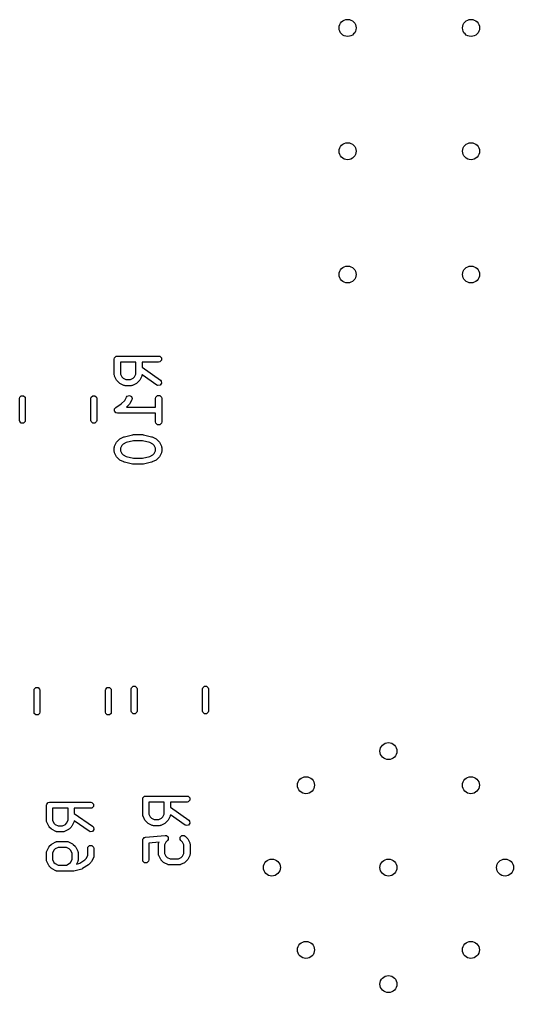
# Model space of a CAD drawing. Extents: x 0.3 to 2.1, y 0.19 to 2.1.
# Drawn here: x 1.701 to 2.101, y 0.299 to 1.088 of the extents above; entities that cross this region are included whole.
import ezdxf

# ---------------------------------------------------------------- set-up
doc = ezdxf.new("R2010")
doc.units = 0
doc.header["$MEASUREMENT"] = 0
doc.layers.add('BLACK', color=7, linetype='CONTINUOUS')

msp = doc.modelspace()

# ---------------------------------------------------------------- linework, layer by layer
at = {"layer": 'BLACK', "linetype": 'CONTINUOUS'}
for p, q in [((1.77784, 0.81249), (1.77803, 0.81344)), ((1.77803, 0.81344), (1.77936, 0.81477)), ((1.77936, 0.81477), (1.7803, 0.81495)), ((1.7803, 0.81495), (1.81377, 0.81495)), ((1.81377, 0.81495), (1.81471, 0.81477)), ((1.81471, 0.81477), (1.81604, 0.81344)), ((1.81604, 0.81344), (1.81604, 0.81155)), ((1.77784, 0.79975), (1.77784, 0.81249)), ((1.79537, 0.81003), (1.78276, 0.81003)), ((1.78276, 0.81003), (1.78276, 0.80033)), ((1.79537, 0.80033), (1.79537, 0.81003)), ((1.81377, 0.81003), (1.80029, 0.81003)), ((1.80029, 0.81003), (1.80029, 0.80581)), ((1.80029, 0.80581), (1.81518, 0.79539)), ((1.81471, 0.81022), (1.81377, 0.81003)), ((1.81604, 0.81155), (1.81471, 0.81022)), ((1.77787, 0.79962), (1.77784, 0.79975)), ((1.77785, 0.79957), (1.77787, 0.79962)), ((1.77795, 0.79919), (1.77785, 0.79957)), ((1.77803, 0.7988), (1.77795, 0.79919)), ((1.77807, 0.79876), (1.77803, 0.7988)), ((1.7781, 0.79864), (1.77807, 0.79876)), ((1.7797, 0.79546), (1.7781, 0.79864)), ((1.78276, 0.80033), (1.78392, 0.79802)), ((1.78392, 0.79802), (1.78495, 0.79699)), ((1.79319, 0.79699), (1.79422, 0.79802)), ((1.79422, 0.79802), (1.79537, 0.80033)), ((1.80003, 0.79864), (1.79844, 0.79546)), ((1.80007, 0.79876), (1.80003, 0.79864)), ((1.80011, 0.7988), (1.80007, 0.79876)), ((1.80018, 0.79919), (1.80011, 0.7988)), ((1.80029, 0.79957), (1.80018, 0.79919)), ((1.80029, 0.79975), (1.80027, 0.79962)), ((1.80027, 0.79962), (1.80029, 0.79957)), ((1.81236, 0.79136), (1.80029, 0.7998)), ((1.80029, 0.7998), (1.80029, 0.79975)), ((1.77994, 0.79515), (1.7797, 0.79546)), ((1.78016, 0.79482), (1.77994, 0.79515)), ((1.78175, 0.79322), (1.78016, 0.79482)), ((1.78208, 0.79301), (1.78175, 0.79322)), ((1.78239, 0.79276), (1.78208, 0.79301)), ((1.78558, 0.79117), (1.78239, 0.79276)), ((1.78495, 0.79699), (1.78726, 0.79583)), ((1.7857, 0.79114), (1.78558, 0.79117)), ((1.78574, 0.7911), (1.7857, 0.79114)), ((1.78612, 0.79102), (1.78574, 0.7911)), ((1.7865, 0.79092), (1.78612, 0.79102)), ((1.78656, 0.79093), (1.7865, 0.79092)), ((1.78668, 0.79091), (1.78656, 0.79093)), ((1.79146, 0.79091), (1.78668, 0.79091)), ((1.78726, 0.79583), (1.79088, 0.79583)), ((1.79088, 0.79583), (1.79319, 0.79699)), ((1.79158, 0.79093), (1.79146, 0.79091)), ((1.79163, 0.79092), (1.79158, 0.79093)), ((1.79201, 0.79102), (1.79163, 0.79092)), ((1.7924, 0.7911), (1.79201, 0.79102)), ((1.79244, 0.79114), (1.7924, 0.7911)), ((1.79256, 0.79117), (1.79244, 0.79114)), ((1.79575, 0.79276), (1.79256, 0.79117)), ((1.79606, 0.79301), (1.79575, 0.79276)), ((1.79639, 0.79322), (1.79606, 0.79301)), ((1.79798, 0.79482), (1.79639, 0.79322)), ((1.7982, 0.79515), (1.79798, 0.79482)), ((1.79844, 0.79546), (1.7982, 0.79515)), ((1.81324, 0.79097), (1.81236, 0.79136)), ((1.81509, 0.7913), (1.81324, 0.79097)), ((1.81617, 0.79284), (1.81509, 0.7913)), ((1.81518, 0.79539), (1.81584, 0.79469)), ((1.81584, 0.79469), (1.81617, 0.79284)), ((1.70098, 0.78059), (1.70116, 0.7815)), ((1.70116, 0.7815), (1.70244, 0.78278)), ((1.70244, 0.78278), (1.70425, 0.78278)), ((1.70425, 0.78278), (1.70553, 0.7815)), ((1.70553, 0.7815), (1.70571, 0.78059)), ((1.75886, 0.78059), (1.75904, 0.7815)), ((1.75904, 0.7815), (1.76032, 0.78278)), ((1.76032, 0.78278), (1.76212, 0.78278)), ((1.76212, 0.78278), (1.7634, 0.7815)), ((1.7634, 0.7815), (1.76358, 0.78059)), ((1.78625, 0.77889), (1.78766, 0.78172)), ((1.78766, 0.78172), (1.78825, 0.78248)), ((1.78825, 0.78248), (1.79004, 0.78308)), ((1.79004, 0.78308), (1.79172, 0.78224)), ((1.79172, 0.78224), (1.79232, 0.78045)), ((1.81131, 0.78062), (1.8115, 0.78156)), ((1.8115, 0.78156), (1.81283, 0.7829)), ((1.81283, 0.7829), (1.81471, 0.7829)), ((1.81471, 0.7829), (1.81604, 0.78156)), ((1.81604, 0.78156), (1.81623, 0.78062)), ((1.70098, 0.76271), (1.70098, 0.78059)), ((1.70571, 0.78059), (1.70571, 0.76271)), ((1.75886, 0.76271), (1.75886, 0.78059)), ((1.76358, 0.78059), (1.76358, 0.76271)), ((1.77894, 0.77311), (1.78352, 0.77616)), ((1.78352, 0.77616), (1.78625, 0.77889)), ((1.79001, 0.7757), (1.78784, 0.77352)), ((1.79023, 0.77602), (1.79001, 0.7757)), ((1.79047, 0.77634), (1.79023, 0.77602)), ((1.79207, 0.77952), (1.79047, 0.77634)), ((1.79232, 0.78045), (1.79207, 0.77952)), ((1.81131, 0.77352), (1.81131, 0.78062)), ((1.81623, 0.78062), (1.81623, 0.7615)), ((1.77789, 0.77058), (1.77803, 0.77129)), ((1.77803, 0.77037), (1.77789, 0.77058)), ((1.77803, 0.772), (1.77821, 0.77218)), ((1.77803, 0.77129), (1.77803, 0.772)), ((1.77803, 0.77012), (1.77803, 0.77037)), ((1.77854, 0.76961), (1.77803, 0.77012)), ((1.77821, 0.77218), (1.77826, 0.77243)), ((1.77826, 0.77243), (1.77894, 0.77311)), ((1.77894, 0.76902), (1.77854, 0.76961)), ((1.77918, 0.76897), (1.77894, 0.76902)), ((1.77936, 0.76879), (1.77918, 0.76897)), ((1.7803, 0.7686), (1.77936, 0.76879)), ((1.81131, 0.7686), (1.7803, 0.7686)), ((1.78784, 0.77352), (1.81131, 0.77352)), ((1.81131, 0.7615), (1.81131, 0.7686)), ((1.70116, 0.76181), (1.70098, 0.76271)), ((1.70244, 0.76053), (1.70116, 0.76181)), ((1.70425, 0.76053), (1.70244, 0.76053)), ((1.70553, 0.76181), (1.70425, 0.76053)), ((1.70571, 0.76271), (1.70553, 0.76181)), ((1.75904, 0.76181), (1.75886, 0.76271)), ((1.76032, 0.76053), (1.75904, 0.76181)), ((1.76212, 0.76053), (1.76032, 0.76053)), ((1.7634, 0.76181), (1.76212, 0.76053)), ((1.76358, 0.76271), (1.7634, 0.76181)), ((1.8115, 0.76056), (1.81131, 0.7615)), ((1.81283, 0.75923), (1.8115, 0.76056)), ((1.81471, 0.75923), (1.81283, 0.75923)), ((1.81604, 0.76056), (1.81471, 0.75923)), ((1.81623, 0.7615), (1.81604, 0.76056)), ((1.78608, 0.74955), (1.79246, 0.75114)), ((1.79246, 0.75114), (1.79276, 0.75115)), ((1.79276, 0.75115), (1.79305, 0.75121)), ((1.79305, 0.75121), (1.80102, 0.75121)), ((1.80102, 0.75121), (1.80132, 0.75115)), ((1.80132, 0.75115), (1.80162, 0.75114)), ((1.80162, 0.75114), (1.80799, 0.74955)), ((1.7781, 0.74188), (1.7797, 0.74507)), ((1.7797, 0.74507), (1.77994, 0.74538)), ((1.77994, 0.74538), (1.78016, 0.74571)), ((1.78016, 0.74571), (1.78175, 0.7473)), ((1.78175, 0.7473), (1.78208, 0.74752)), ((1.78208, 0.74752), (1.78239, 0.74777)), ((1.78239, 0.74777), (1.78558, 0.74936)), ((1.78392, 0.74251), (1.78276, 0.7402)), ((1.78495, 0.74354), (1.78392, 0.74251)), ((1.78754, 0.74484), (1.78495, 0.74354)), ((1.78558, 0.74936), (1.78584, 0.74943)), ((1.78584, 0.74943), (1.78608, 0.74955)), ((1.79336, 0.74629), (1.78754, 0.74484)), ((1.80072, 0.74629), (1.79336, 0.74629)), ((1.80654, 0.74484), (1.80072, 0.74629)), ((1.80912, 0.74354), (1.80654, 0.74484)), ((1.80799, 0.74955), (1.80824, 0.74943)), ((1.80824, 0.74943), (1.80849, 0.74936)), ((1.80849, 0.74936), (1.81168, 0.74777)), ((1.81015, 0.74251), (1.80912, 0.74354)), ((1.81131, 0.7402), (1.81015, 0.74251)), ((1.81168, 0.74777), (1.81199, 0.74752)), ((1.81199, 0.74752), (1.81232, 0.7473)), ((1.81232, 0.7473), (1.81392, 0.74571)), ((1.81392, 0.74571), (1.81413, 0.74538)), ((1.81413, 0.74538), (1.81438, 0.74507)), ((1.81438, 0.74507), (1.81597, 0.74188)), ((1.77784, 0.74078), (1.77787, 0.74091)), ((1.77784, 0.7376), (1.77784, 0.74078)), ((1.77787, 0.73748), (1.77784, 0.7376)), ((1.77785, 0.74096), (1.77795, 0.74134)), ((1.77787, 0.74091), (1.77785, 0.74096)), ((1.77785, 0.73742), (1.77787, 0.73748)), ((1.77795, 0.73704), (1.77785, 0.73742)), ((1.77795, 0.74134), (1.77803, 0.74173)), ((1.77803, 0.73666), (1.77795, 0.73704)), ((1.77803, 0.74173), (1.77807, 0.74177)), ((1.77807, 0.73662), (1.77803, 0.73666)), ((1.77807, 0.74177), (1.7781, 0.74188)), ((1.7781, 0.7365), (1.77807, 0.73662)), ((1.7797, 0.73331), (1.7781, 0.7365)), ((1.78276, 0.7402), (1.78276, 0.73818)), ((1.78276, 0.73818), (1.78392, 0.73587)), ((1.78392, 0.73587), (1.78495, 0.73484)), ((1.78495, 0.73484), (1.78754, 0.73354)), ((1.80654, 0.73354), (1.80912, 0.73484)), ((1.80912, 0.73484), (1.81015, 0.73587)), ((1.81015, 0.73587), (1.81131, 0.73818)), ((1.81131, 0.73818), (1.81131, 0.7402)), ((1.81597, 0.7365), (1.81438, 0.73331)), ((1.81597, 0.74188), (1.816, 0.74177)), ((1.816, 0.73662), (1.81597, 0.7365)), ((1.816, 0.74177), (1.81604, 0.74173)), ((1.81604, 0.73666), (1.816, 0.73662)), ((1.81604, 0.74173), (1.81612, 0.74134)), ((1.81612, 0.73704), (1.81604, 0.73666)), ((1.81612, 0.74134), (1.81622, 0.74096)), ((1.81622, 0.73742), (1.81612, 0.73704)), ((1.81622, 0.74096), (1.81621, 0.74091)), ((1.81621, 0.74091), (1.81623, 0.74078)), ((1.81623, 0.7376), (1.81621, 0.73748)), ((1.81621, 0.73748), (1.81622, 0.73742)), ((1.81623, 0.74078), (1.81623, 0.7376)), ((1.77994, 0.733), (1.7797, 0.73331)), ((1.78016, 0.73267), (1.77994, 0.733)), ((1.78175, 0.73108), (1.78016, 0.73267)), ((1.78208, 0.73086), (1.78175, 0.73108)), ((1.78239, 0.73062), (1.78208, 0.73086)), ((1.78558, 0.72902), (1.78239, 0.73062)), ((1.78584, 0.72895), (1.78558, 0.72902)), ((1.78608, 0.72884), (1.78584, 0.72895)), ((1.79246, 0.72724), (1.78608, 0.72884)), ((1.78754, 0.73354), (1.79336, 0.73209)), ((1.79276, 0.72723), (1.79246, 0.72724)), ((1.79305, 0.72717), (1.79276, 0.72723)), ((1.80102, 0.72717), (1.79305, 0.72717)), ((1.79336, 0.73209), (1.80072, 0.73209)), ((1.80072, 0.73209), (1.80654, 0.73354)), ((1.80132, 0.72723), (1.80102, 0.72717)), ((1.80162, 0.72724), (1.80132, 0.72723)), ((1.80799, 0.72884), (1.80162, 0.72724)), ((1.80824, 0.72895), (1.80799, 0.72884)), ((1.80849, 0.72902), (1.80824, 0.72895)), ((1.81168, 0.73062), (1.80849, 0.72902)), ((1.81199, 0.73086), (1.81168, 0.73062)), ((1.81232, 0.73108), (1.81199, 0.73086)), ((1.81392, 0.73267), (1.81232, 0.73108)), ((1.81413, 0.733), (1.81392, 0.73267)), ((1.81438, 0.73331), (1.81413, 0.733)), ((1.7128, 0.54388), (1.71298, 0.54478)), ((1.71298, 0.54478), (1.71425, 0.54606)), ((1.71425, 0.54606), (1.71606, 0.54606)), ((1.71606, 0.54606), (1.71734, 0.54478)), ((1.71734, 0.54478), (1.71752, 0.54388)), ((1.77067, 0.54388), (1.77085, 0.54478)), ((1.77085, 0.54478), (1.77213, 0.54606)), ((1.77213, 0.54606), (1.77394, 0.54606)), ((1.77394, 0.54606), (1.77521, 0.54478)), ((1.77521, 0.54478), (1.77539, 0.54388)), ((1.79154, 0.54486), (1.79172, 0.54577)), ((1.79154, 0.52699), (1.79154, 0.54486)), ((1.79172, 0.54577), (1.79299, 0.54705)), ((1.79299, 0.54705), (1.7948, 0.54705)), ((1.7948, 0.54705), (1.79608, 0.54577)), ((1.79608, 0.54577), (1.79626, 0.54486)), ((1.79626, 0.54486), (1.79626, 0.52699)), ((1.84941, 0.54486), (1.84959, 0.54577)), ((1.84941, 0.52699), (1.84941, 0.54486)), ((1.84959, 0.54577), (1.85087, 0.54705)), ((1.85087, 0.54705), (1.85268, 0.54705)), ((1.85268, 0.54705), (1.85395, 0.54577)), ((1.85395, 0.54577), (1.85413, 0.54486)), ((1.85413, 0.54486), (1.85413, 0.52699)), ((1.7128, 0.526), (1.7128, 0.54388)), ((1.71752, 0.54388), (1.71752, 0.526)), ((1.77067, 0.526), (1.77067, 0.54388)), ((1.77539, 0.54388), (1.77539, 0.526)), ((1.71298, 0.5251), (1.7128, 0.526)), ((1.71425, 0.52382), (1.71298, 0.5251)), ((1.71606, 0.52382), (1.71425, 0.52382)), ((1.71734, 0.5251), (1.71606, 0.52382)), ((1.71752, 0.526), (1.71734, 0.5251)), ((1.77085, 0.5251), (1.77067, 0.526)), ((1.77213, 0.52382), (1.77085, 0.5251)), ((1.77394, 0.52382), (1.77213, 0.52382)), ((1.77521, 0.5251), (1.77394, 0.52382)), ((1.77539, 0.526), (1.77521, 0.5251)), ((1.79172, 0.52608), (1.79154, 0.52699)), ((1.79299, 0.5248), (1.79172, 0.52608)), ((1.7948, 0.5248), (1.79299, 0.5248)), ((1.79608, 0.52608), (1.7948, 0.5248)), ((1.79626, 0.52699), (1.79608, 0.52608)), ((1.84959, 0.52608), (1.84941, 0.52699)), ((1.85087, 0.5248), (1.84959, 0.52608)), ((1.85268, 0.5248), (1.85087, 0.5248)), ((1.85395, 0.52608), (1.85268, 0.5248)), ((1.85413, 0.52699), (1.85395, 0.52608)), ((1.80236, 0.45783), (1.8033, 0.45802)), ((1.8033, 0.45802), (1.83677, 0.45802)), ((1.83677, 0.45802), (1.83771, 0.45783)), ((1.72284, 0.45056), (1.72303, 0.4515)), ((1.72284, 0.43781), (1.72284, 0.45056)), ((1.72303, 0.4515), (1.72436, 0.45283)), ((1.72436, 0.45283), (1.7253, 0.45302)), ((1.7253, 0.45302), (1.75877, 0.45302)), ((1.75877, 0.45302), (1.75971, 0.45283)), ((1.75971, 0.45283), (1.76104, 0.4515)), ((1.76104, 0.4515), (1.76104, 0.44962)), ((1.80084, 0.45556), (1.80103, 0.4565)), ((1.80084, 0.44281), (1.80084, 0.45556)), ((1.80103, 0.4565), (1.80236, 0.45783)), ((1.81837, 0.4531), (1.80576, 0.4531)), ((1.80576, 0.4531), (1.80576, 0.44339)), ((1.81837, 0.44339), (1.81837, 0.4531)), ((1.83677, 0.4531), (1.82329, 0.4531)), ((1.82329, 0.4531), (1.82329, 0.44887)), ((1.83771, 0.45329), (1.83677, 0.4531)), ((1.83771, 0.45783), (1.83904, 0.4565)), ((1.83904, 0.45462), (1.83771, 0.45329)), ((1.83904, 0.4565), (1.83904, 0.45462)), ((1.74037, 0.4481), (1.72776, 0.4481)), ((1.72776, 0.4481), (1.72776, 0.43839)), ((1.74037, 0.43839), (1.74037, 0.4481)), ((1.75877, 0.4481), (1.74529, 0.4481)), ((1.74529, 0.4481), (1.74529, 0.44387)), ((1.74529, 0.44387), (1.76018, 0.43345)), ((1.75971, 0.44829), (1.75877, 0.4481)), ((1.76104, 0.44962), (1.75971, 0.44829)), ((1.80087, 0.44269), (1.80084, 0.44281)), ((1.80085, 0.44264), (1.80087, 0.44269)), ((1.80095, 0.44226), (1.80085, 0.44264)), ((1.80103, 0.44187), (1.80095, 0.44226)), ((1.80576, 0.44339), (1.80692, 0.44108)), ((1.81722, 0.44108), (1.81837, 0.44339)), ((1.82318, 0.44226), (1.82311, 0.44187)), ((1.82329, 0.44264), (1.82318, 0.44226)), ((1.82329, 0.44281), (1.82327, 0.44269)), ((1.82327, 0.44269), (1.82329, 0.44264)), ((1.82329, 0.44887), (1.83818, 0.43845)), ((1.83536, 0.43442), (1.82329, 0.44286)), ((1.82329, 0.44286), (1.82329, 0.44281)), ((1.72287, 0.43769), (1.72284, 0.43781)), ((1.72285, 0.43764), (1.72287, 0.43769)), ((1.72295, 0.43726), (1.72285, 0.43764)), ((1.72303, 0.43687), (1.72295, 0.43726)), ((1.72307, 0.43683), (1.72303, 0.43687)), ((1.7231, 0.43671), (1.72307, 0.43683)), ((1.7247, 0.43352), (1.7231, 0.43671)), ((1.72776, 0.43839), (1.72892, 0.43608)), ((1.72892, 0.43608), (1.72995, 0.43505)), ((1.72995, 0.43505), (1.73226, 0.4339)), ((1.73588, 0.4339), (1.73819, 0.43505)), ((1.73819, 0.43505), (1.73922, 0.43608)), ((1.73922, 0.43608), (1.74037, 0.43839)), ((1.74503, 0.43671), (1.74344, 0.43352)), ((1.74507, 0.43683), (1.74503, 0.43671)), ((1.74511, 0.43687), (1.74507, 0.43683)), ((1.74518, 0.43726), (1.74511, 0.43687)), ((1.74529, 0.43764), (1.74518, 0.43726)), ((1.74529, 0.43781), (1.74527, 0.43769)), ((1.74527, 0.43769), (1.74529, 0.43764)), ((1.75736, 0.42942), (1.74529, 0.43786)), ((1.74529, 0.43786), (1.74529, 0.43781)), ((1.80107, 0.44183), (1.80103, 0.44187)), ((1.8011, 0.44171), (1.80107, 0.44183)), ((1.8027, 0.43852), (1.8011, 0.44171)), ((1.80294, 0.43821), (1.8027, 0.43852)), ((1.80316, 0.43788), (1.80294, 0.43821)), ((1.80475, 0.43629), (1.80316, 0.43788)), ((1.80508, 0.43607), (1.80475, 0.43629)), ((1.80539, 0.43583), (1.80508, 0.43607)), ((1.80858, 0.43423), (1.80539, 0.43583)), ((1.80692, 0.44108), (1.80795, 0.44005)), ((1.80795, 0.44005), (1.81026, 0.4389)), ((1.8087, 0.4342), (1.80858, 0.43423)), ((1.80874, 0.43416), (1.8087, 0.4342)), ((1.80912, 0.43409), (1.80874, 0.43416)), ((1.81026, 0.4389), (1.81388, 0.4389)), ((1.81388, 0.4389), (1.81619, 0.44005)), ((1.8154, 0.43416), (1.81501, 0.43409)), ((1.81544, 0.4342), (1.8154, 0.43416)), ((1.81556, 0.43423), (1.81544, 0.4342)), ((1.81875, 0.43583), (1.81556, 0.43423)), ((1.81619, 0.44005), (1.81722, 0.44108)), ((1.81906, 0.43607), (1.81875, 0.43583)), ((1.81939, 0.43629), (1.81906, 0.43607)), ((1.82098, 0.43788), (1.81939, 0.43629)), ((1.8212, 0.43821), (1.82098, 0.43788)), ((1.82144, 0.43852), (1.8212, 0.43821)), ((1.82303, 0.44171), (1.82144, 0.43852)), ((1.82307, 0.44183), (1.82303, 0.44171)), ((1.82311, 0.44187), (1.82307, 0.44183)), ((1.83624, 0.43403), (1.83536, 0.43442)), ((1.83809, 0.43436), (1.83624, 0.43403)), ((1.83917, 0.4359), (1.83809, 0.43436)), ((1.83818, 0.43845), (1.83884, 0.43776)), ((1.83884, 0.43776), (1.83917, 0.4359)), ((1.72494, 0.43321), (1.7247, 0.43352)), ((1.72516, 0.43288), (1.72494, 0.43321)), ((1.72675, 0.43129), (1.72516, 0.43288)), ((1.72708, 0.43107), (1.72675, 0.43129)), ((1.72739, 0.43083), (1.72708, 0.43107)), ((1.73058, 0.42923), (1.72739, 0.43083)), ((1.7307, 0.4292), (1.73058, 0.42923)), ((1.73074, 0.42916), (1.7307, 0.4292)), ((1.73112, 0.42909), (1.73074, 0.42916)), ((1.7315, 0.42898), (1.73112, 0.42909)), ((1.73156, 0.429), (1.7315, 0.42898)), ((1.73168, 0.42898), (1.73156, 0.429)), ((1.73646, 0.42898), (1.73168, 0.42898)), ((1.73226, 0.4339), (1.73588, 0.4339)), ((1.73658, 0.429), (1.73646, 0.42898)), ((1.73663, 0.42898), (1.73658, 0.429)), ((1.73701, 0.42909), (1.73663, 0.42898)), ((1.7374, 0.42916), (1.73701, 0.42909)), ((1.73744, 0.4292), (1.7374, 0.42916)), ((1.73756, 0.42923), (1.73744, 0.4292)), ((1.74075, 0.43083), (1.73756, 0.42923)), ((1.74106, 0.43107), (1.74075, 0.43083)), ((1.74139, 0.43129), (1.74106, 0.43107)), ((1.74298, 0.43288), (1.74139, 0.43129)), ((1.7432, 0.43321), (1.74298, 0.43288)), ((1.74344, 0.43352), (1.7432, 0.43321)), ((1.75824, 0.42903), (1.75736, 0.42942)), ((1.76009, 0.42936), (1.75824, 0.42903)), ((1.76117, 0.4309), (1.76009, 0.42936)), ((1.76018, 0.43345), (1.76084, 0.43276)), ((1.76084, 0.43276), (1.76117, 0.4309)), ((1.8095, 0.43398), (1.80912, 0.43409)), ((1.80956, 0.434), (1.8095, 0.43398)), ((1.80968, 0.43398), (1.80956, 0.434)), ((1.81446, 0.43398), (1.80968, 0.43398)), ((1.81458, 0.434), (1.81446, 0.43398)), ((1.81463, 0.43398), (1.81458, 0.434)), ((1.81501, 0.43409), (1.81463, 0.43398)), ((1.72516, 0.41724), (1.72675, 0.41883)), ((1.72675, 0.41883), (1.72708, 0.41905)), ((1.72708, 0.41905), (1.72739, 0.41929)), ((1.72739, 0.41929), (1.73058, 0.42089)), ((1.73058, 0.42089), (1.7307, 0.42092)), ((1.7307, 0.42092), (1.73074, 0.42096)), ((1.73074, 0.42096), (1.73112, 0.42104)), ((1.73112, 0.42104), (1.7315, 0.42114)), ((1.7315, 0.42114), (1.73156, 0.42112)), ((1.73156, 0.42112), (1.73168, 0.42115)), ((1.73168, 0.42115), (1.73965, 0.42115)), ((1.73965, 0.42115), (1.73977, 0.42112)), ((1.73977, 0.42112), (1.73982, 0.42114)), ((1.73982, 0.42114), (1.7402, 0.42104)), ((1.7402, 0.42104), (1.74059, 0.42096)), ((1.74059, 0.42096), (1.74063, 0.42092)), ((1.74063, 0.42092), (1.74075, 0.42089)), ((1.74075, 0.42089), (1.74393, 0.41929)), ((1.74393, 0.41929), (1.74425, 0.41905)), ((1.74425, 0.41905), (1.74457, 0.41883)), ((1.74457, 0.41883), (1.74617, 0.41724)), ((1.80084, 0.42209), (1.80096, 0.42268)), ((1.80084, 0.40616), (1.80084, 0.42209)), ((1.80095, 0.4228), (1.801, 0.42286)), ((1.80096, 0.42268), (1.80095, 0.4228)), ((1.801, 0.42286), (1.80103, 0.42304)), ((1.80103, 0.42304), (1.80162, 0.42362)), ((1.80162, 0.42362), (1.80214, 0.42426)), ((1.80214, 0.42426), (1.80231, 0.42431)), ((1.80231, 0.42431), (1.80236, 0.42437)), ((1.80236, 0.42437), (1.80249, 0.42437)), ((1.80249, 0.42437), (1.80306, 0.42454)), ((1.80306, 0.42454), (1.81899, 0.42614)), ((1.8142, 0.42071), (1.80576, 0.41987)), ((1.80576, 0.41987), (1.80576, 0.40616)), ((1.81359, 0.41891), (1.81362, 0.41903)), ((1.81359, 0.41094), (1.81359, 0.41891)), ((1.8136, 0.41908), (1.8137, 0.41946)), ((1.81362, 0.41903), (1.8136, 0.41908)), ((1.8137, 0.41946), (1.81378, 0.41985)), ((1.81378, 0.41985), (1.81382, 0.41989)), ((1.81382, 0.41989), (1.81385, 0.42001)), ((1.81385, 0.42001), (1.8142, 0.42071)), ((1.81967, 0.42064), (1.81851, 0.41833)), ((1.81899, 0.42614), (1.81995, 0.42604)), ((1.82098, 0.42195), (1.81967, 0.42064)), ((1.81995, 0.42604), (1.82005, 0.42596)), ((1.82005, 0.42596), (1.82018, 0.42596)), ((1.82018, 0.42596), (1.82077, 0.42538)), ((1.82077, 0.42538), (1.82141, 0.42485)), ((1.82151, 0.42275), (1.82098, 0.42195)), ((1.82141, 0.42485), (1.82142, 0.42472)), ((1.82142, 0.42472), (1.82151, 0.42463)), ((1.82151, 0.42463), (1.82151, 0.4238)), ((1.82151, 0.4238), (1.8216, 0.42298)), ((1.8216, 0.42298), (1.82151, 0.42288)), ((1.82151, 0.42288), (1.82151, 0.42275)), ((1.83131, 0.42463), (1.83264, 0.42596)), ((1.83131, 0.42275), (1.83131, 0.42463)), ((1.83184, 0.42195), (1.83131, 0.42275)), ((1.83315, 0.42064), (1.83184, 0.42195)), ((1.83264, 0.42596), (1.83452, 0.42596)), ((1.83431, 0.41833), (1.83315, 0.42064)), ((1.83452, 0.42596), (1.83532, 0.42543)), ((1.83532, 0.42543), (1.83692, 0.42383)), ((1.83692, 0.42383), (1.83713, 0.42351)), ((1.83713, 0.42351), (1.83738, 0.42319)), ((1.83738, 0.42319), (1.83897, 0.42001)), ((1.83897, 0.42001), (1.839, 0.41989)), ((1.839, 0.41989), (1.83904, 0.41985)), ((1.83904, 0.41985), (1.83912, 0.41946)), ((1.83912, 0.41946), (1.83922, 0.41908)), ((1.83922, 0.41908), (1.83921, 0.41903)), ((1.83921, 0.41903), (1.83923, 0.41891)), ((1.83923, 0.41891), (1.83923, 0.41094)), ((1.72284, 0.41231), (1.72287, 0.41243)), ((1.72284, 0.40594), (1.72284, 0.41231)), ((1.72285, 0.41249), (1.72295, 0.41287)), ((1.72287, 0.41243), (1.72285, 0.41249)), ((1.72295, 0.41287), (1.72303, 0.41325)), ((1.72303, 0.41325), (1.72307, 0.41329)), ((1.72307, 0.41329), (1.7231, 0.41341)), ((1.7231, 0.41341), (1.7247, 0.4166)), ((1.7247, 0.4166), (1.72494, 0.41691)), ((1.72494, 0.41691), (1.72516, 0.41724)), ((1.72892, 0.41404), (1.72776, 0.41173)), ((1.72776, 0.41173), (1.72776, 0.40652)), ((1.72995, 0.41507), (1.72892, 0.41404)), ((1.73226, 0.41623), (1.72995, 0.41507)), ((1.73907, 0.41623), (1.73226, 0.41623)), ((1.74138, 0.41507), (1.73907, 0.41623)), ((1.7424, 0.41404), (1.74138, 0.41507)), ((1.74356, 0.41173), (1.7424, 0.41404)), ((1.74356, 0.40652), (1.74356, 0.41173)), ((1.74617, 0.41724), (1.74639, 0.41691)), ((1.74639, 0.41691), (1.74663, 0.4166)), ((1.74663, 0.4166), (1.74822, 0.41341)), ((1.74822, 0.41341), (1.74825, 0.41329)), ((1.74825, 0.41329), (1.74829, 0.41325)), ((1.74829, 0.41325), (1.74837, 0.41287)), ((1.74837, 0.41287), (1.74847, 0.41249)), ((1.74847, 0.41249), (1.74846, 0.41243)), ((1.74846, 0.41243), (1.74848, 0.41231)), ((1.74848, 0.41231), (1.74848, 0.40594)), ((1.75631, 0.4155), (1.7565, 0.41644)), ((1.75631, 0.40971), (1.75631, 0.4155)), ((1.7565, 0.41644), (1.75783, 0.41777)), ((1.75783, 0.41777), (1.75971, 0.41777)), ((1.75971, 0.41777), (1.76104, 0.41644)), ((1.76104, 0.41644), (1.76123, 0.4155)), ((1.76123, 0.4155), (1.76123, 0.40913)), ((1.81362, 0.41082), (1.81359, 0.41094)), ((1.8136, 0.41076), (1.81362, 0.41082)), ((1.8137, 0.41038), (1.8136, 0.41076)), ((1.81851, 0.41833), (1.81851, 0.41152)), ((1.81851, 0.41152), (1.81967, 0.40921)), ((1.83315, 0.40921), (1.83431, 0.41152)), ((1.83431, 0.41152), (1.83431, 0.41833)), ((1.83922, 0.41076), (1.83912, 0.41038)), ((1.83923, 0.41094), (1.83921, 0.41082)), ((1.83921, 0.41082), (1.83922, 0.41076)), ((1.72287, 0.40582), (1.72284, 0.40594)), ((1.72285, 0.40576), (1.72287, 0.40582)), ((1.72295, 0.40538), (1.72285, 0.40576)), ((1.72303, 0.405), (1.72295, 0.40538)), ((1.72307, 0.40496), (1.72303, 0.405)), ((1.7231, 0.40484), (1.72307, 0.40496)), ((1.7247, 0.40165), (1.7231, 0.40484)), ((1.72776, 0.40652), (1.72892, 0.40421)), ((1.72892, 0.40421), (1.72995, 0.40318)), ((1.72995, 0.40318), (1.73226, 0.40203)), ((1.73907, 0.40203), (1.74138, 0.40318)), ((1.74138, 0.40318), (1.7424, 0.40421)), ((1.7424, 0.40421), (1.74356, 0.40652)), ((1.74822, 0.40484), (1.7472, 0.40279)), ((1.7472, 0.40279), (1.74979, 0.40344)), ((1.74825, 0.40496), (1.74822, 0.40484)), ((1.74829, 0.405), (1.74825, 0.40496)), ((1.74837, 0.40538), (1.74829, 0.405)), ((1.74847, 0.40576), (1.74837, 0.40538)), ((1.74848, 0.40594), (1.74846, 0.40582)), ((1.74846, 0.40582), (1.74847, 0.40576)), ((1.74979, 0.40344), (1.75401, 0.40626)), ((1.75401, 0.40626), (1.75515, 0.4074)), ((1.75515, 0.4074), (1.75631, 0.40971)), ((1.75732, 0.40261), (1.75712, 0.40247)), ((1.75892, 0.4042), (1.75732, 0.40261)), ((1.75913, 0.40453), (1.75892, 0.4042)), ((1.75938, 0.40484), (1.75913, 0.40453)), ((1.76097, 0.40803), (1.75938, 0.40484)), ((1.761, 0.40814), (1.76097, 0.40803)), ((1.76104, 0.40818), (1.761, 0.40814)), ((1.76112, 0.40857), (1.76104, 0.40818)), ((1.76122, 0.40895), (1.76112, 0.40857)), ((1.76123, 0.40913), (1.76121, 0.40901)), ((1.76121, 0.40901), (1.76122, 0.40895)), ((1.80103, 0.40522), (1.80084, 0.40616)), ((1.80236, 0.40388), (1.80103, 0.40522)), ((1.80425, 0.40388), (1.80236, 0.40388)), ((1.80558, 0.40522), (1.80425, 0.40388)), ((1.80576, 0.40616), (1.80558, 0.40522)), ((1.81378, 0.41), (1.8137, 0.41038)), ((1.81382, 0.40996), (1.81378, 0.41)), ((1.81385, 0.40984), (1.81382, 0.40996)), ((1.81545, 0.40665), (1.81385, 0.40984)), ((1.81569, 0.40634), (1.81545, 0.40665)), ((1.81591, 0.40601), (1.81569, 0.40634)), ((1.8175, 0.40442), (1.81591, 0.40601)), ((1.81783, 0.4042), (1.8175, 0.40442)), ((1.81814, 0.40396), (1.81783, 0.4042)), ((1.82133, 0.40236), (1.81814, 0.40396)), ((1.81967, 0.40921), (1.8207, 0.40818)), ((1.8207, 0.40818), (1.82301, 0.40703)), ((1.82301, 0.40703), (1.82981, 0.40703)), ((1.82981, 0.40703), (1.83212, 0.40818)), ((1.83468, 0.40396), (1.83149, 0.40236)), ((1.83212, 0.40818), (1.83315, 0.40921)), ((1.83499, 0.4042), (1.83468, 0.40396)), ((1.83532, 0.40442), (1.83499, 0.4042)), ((1.83692, 0.40601), (1.83532, 0.40442)), ((1.83713, 0.40634), (1.83692, 0.40601)), ((1.83738, 0.40665), (1.83713, 0.40634)), ((1.83897, 0.40984), (1.83738, 0.40665)), ((1.839, 0.40996), (1.83897, 0.40984)), ((1.83904, 0.41), (1.839, 0.40996)), ((1.83912, 0.41038), (1.83904, 0.41)), ((1.72494, 0.40134), (1.7247, 0.40165)), ((1.72516, 0.40101), (1.72494, 0.40134)), ((1.72675, 0.39942), (1.72516, 0.40101)), ((1.72708, 0.3992), (1.72675, 0.39942)), ((1.72739, 0.39896), (1.72708, 0.3992)), ((1.73058, 0.39736), (1.72739, 0.39896)), ((1.7307, 0.39733), (1.73058, 0.39736)), ((1.73074, 0.39729), (1.7307, 0.39733)), ((1.73112, 0.39721), (1.73074, 0.39729)), ((1.7315, 0.39711), (1.73112, 0.39721)), ((1.73156, 0.39713), (1.7315, 0.39711)), ((1.73168, 0.3971), (1.73156, 0.39713)), ((1.74443, 0.3971), (1.73168, 0.3971)), ((1.73226, 0.40203), (1.73907, 0.40203)), ((1.74472, 0.39716), (1.74443, 0.3971)), ((1.74502, 0.39718), (1.74472, 0.39716)), ((1.7514, 0.39877), (1.74502, 0.39718)), ((1.75178, 0.39895), (1.7514, 0.39877)), ((1.75217, 0.39911), (1.75178, 0.39895)), ((1.75695, 0.4023), (1.75217, 0.39911)), ((1.75712, 0.40247), (1.75695, 0.4023)), ((1.82145, 0.40233), (1.82133, 0.40236)), ((1.82149, 0.40229), (1.82145, 0.40233)), ((1.82187, 0.40221), (1.82149, 0.40229)), ((1.82225, 0.40211), (1.82187, 0.40221)), ((1.82231, 0.40213), (1.82225, 0.40211)), ((1.82243, 0.4021), (1.82231, 0.40213)), ((1.83039, 0.4021), (1.82243, 0.4021)), ((1.83052, 0.40213), (1.83039, 0.4021)), ((1.83057, 0.40211), (1.83052, 0.40213)), ((1.83095, 0.40221), (1.83057, 0.40211)), ((1.83134, 0.40229), (1.83095, 0.40221)), ((1.83138, 0.40233), (1.83134, 0.40229)), ((1.83149, 0.40236), (1.83138, 0.40233))]:
    msp.add_line(p, q, dxfattribs=at)
at = {"layer": 'BLACK'}
for centre in [(1.96693, 1.0811), (1.96693, 1.0811), (2.06693, 1.0811), (2.06693, 1.0811), (1.96693, 0.9811), (1.96693, 0.9811), (2.06693, 0.9811), (2.06693, 0.9811), (1.96693, 0.8811), (1.96693, 0.8811), (2.06693, 0.8811), (2.06693, 0.8811), (2, 0.49449), (2, 0.49449), (1.93319, 0.46681), (1.93319, 0.46681), (2.06681, 0.46681), (2.06681, 0.46681), (1.90551, 0.4), (1.90551, 0.4), (2, 0.4), (2, 0.4), (2.09449, 0.4), (2.09449, 0.4), (1.93319, 0.33319), (1.93319, 0.33319), (2.06681, 0.33319), (2.06681, 0.33319), (2, 0.30551), (2, 0.30551)]:
    msp.add_circle(centre, 0.00689, dxfattribs=at)

doc.saveas('drawing.dxf')
